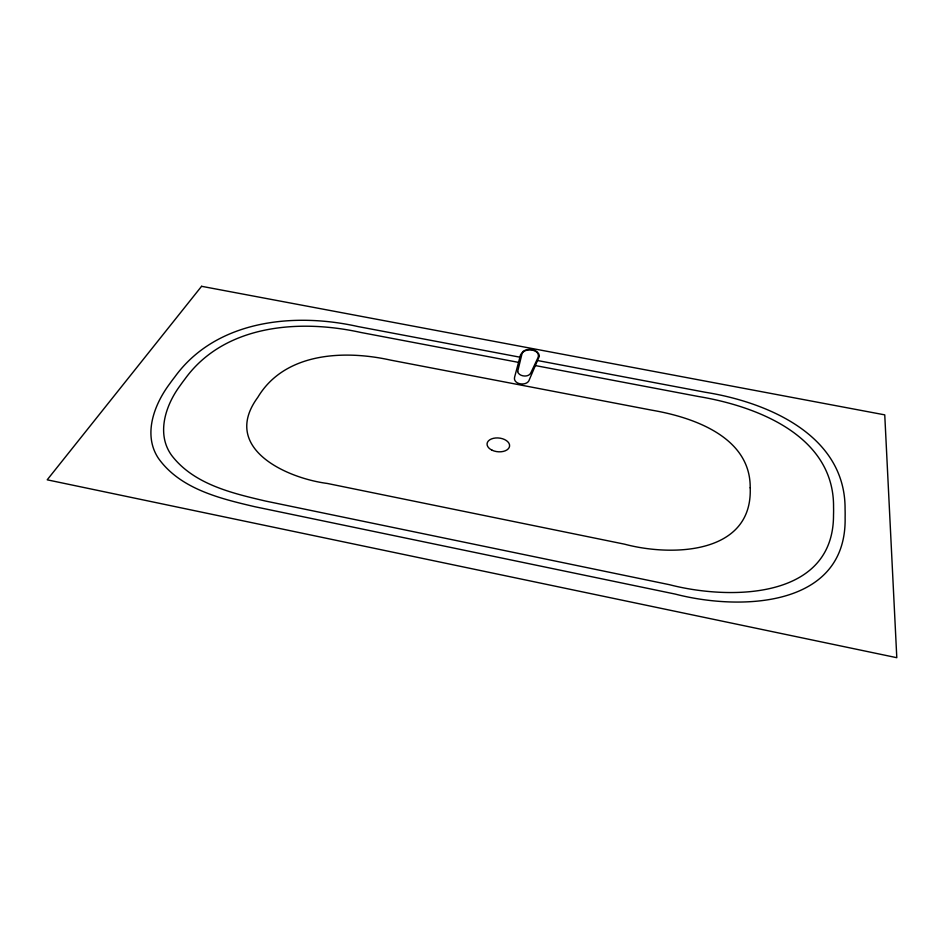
<?xml version="1.0" encoding="UTF-8"?>
<svg xmlns="http://www.w3.org/2000/svg" width="944" height="944" viewBox="0 0 944 944"><rect width="100%" height="100%" fill="white"/><g stroke="black" fill="none" stroke-linecap="round" stroke-linejoin="round"><path stroke-width="1.42" d="M519.908 357.186L358.083 326.577C294.162 312.169 216.011 319.91 174.734 377.034A348.82 217.12 6 0 0 169.684 383.807C154.25 404.421 142.674 434.629 158.415 458.312C180.328 489.086 220.129 498.562 254.88 506.727L675.385 594.118C739.412 610.756 846.91 608.172 845.116 517.489A349.068 217.427 6.2 0 0 845.069 509.217C845.671 435.031 767.118 402.097 705.192 392.244L537.903 360.596M518.539 362.378L360.785 332.453C299.826 318.954 224.318 324.264 184.776 379.264A313.349 193.756 5.2 0 0 180.127 385.612C165.672 405.023 155.961 433.815 171.643 455.386C193.709 484.26 231.823 493.157 265.417 501.028L669.544 584.714C728.98 600.136 833.776 600.113 833.517 514.917A314.836 195.597 7 0 0 833.552 507.211C834.307 435.975 757.218 406.286 698.572 396.527L535.649 365.623M539.331 356.266L529.454 379.405C527.672 386.875 512.002 384.704 514.751 376.597L520.569 354.732L523.177 351.357A14.03 7.753 6.8 0 1 523.59 351.085C528.286 348.135 535.85 348.808 538.741 353.953A14.018 7.741 6.6 0 1 538.93 354.33L539.331 356.266M517.666 371.606C518.834 376.703 528.9 377.848 530.917 372.679L538.222 357.139C540.346 348.82 523.837 347.557 521.949 353.965L517.666 371.535M750.197 487.8C752.793 554.789 671.243 556.653 624.68 544.204L327.261 483.446C285.772 478.042 220.625 447.893 257.818 397.318C284.805 352.159 344.654 349.894 390.604 360.112L651.832 410.18C693.191 417.224 750.681 436.978 750.197 487.8M201.579 286.303L47.2 479.823L896.8 657.697L884.752 414.864L201.579 286.303M492.036 450.194A11.316 6.891 6.1 0 0 509.583 446.111A11.316 6.891 6.1 0 0 493.37 438.335A11.316 6.891 6.1 0 0 492.036 450.194"/></g></svg>
